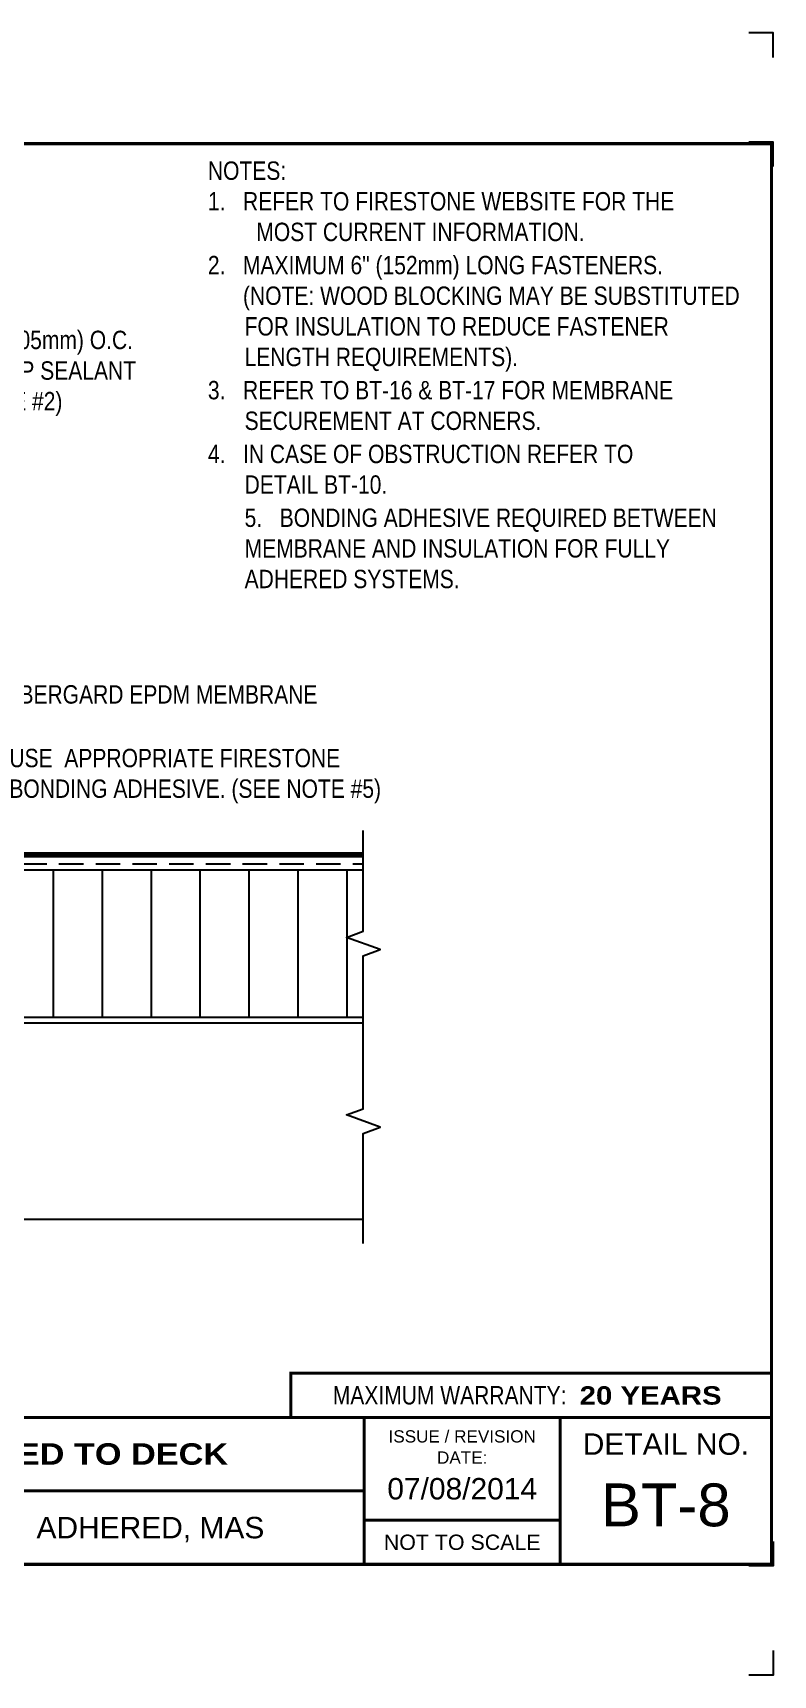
# Model space of a CAD drawing. Header units: inches. Extents: x 165.4 to 185.5, y -89.4 to -72.6.
# Drawn here: x 177.92 to 185.48, y -89.38 to -72.62 of the extents above; entities that cross this region are included whole.
import ezdxf
from ezdxf.enums import TextEntityAlignment as Align

# ---------------------------------------------------------------- set-up
doc = ezdxf.new("R2010")
doc.units = ezdxf.units.IN
doc.header["$MEASUREMENT"] = 0
doc.linetypes.add('HIDDEN', pattern=[0.375, 0.25, -0.125])
doc.layers.get('0').update_dxf_attribs({"linetype": 'CONTINUOUS'})
doc.layers.get('DEFPOINTS').update_dxf_attribs({"linetype": 'CONTINUOUS'})
for name, color, linetype in [('FSBP-ADHESIVE', 1, 'HIDDEN'), ('FSBP-ANNO-NOTE', 7, 'CONTINUOUS'), ('FSBP-INSULATION', 7, 'CONTINUOUS'), ('FSBP-MEMBRANE', 7, 'CONTINUOUS'), ('FSBP-SUBSTRATE-GENERIC', 9, 'CONTINUOUS'), ('FSBP-TTLB', 7, 'CONTINUOUS'), ('FSBP-TTLB-BORDER', 7, 'CONTINUOUS'), ('FSBP-TTLB-TEXT', 7, 'CONTINUOUS')]:
    doc.layers.add(name, color=color, linetype=linetype)
doc.styles.add('FSBP_ARIAL', font='arial.ttf')
doc.styles.add('FSBP_ARIAL_BOLD', font='')
doc.styles.add('FSBP_ARIAL_NAR', font='ARIALN.TTF')
doc.styles.get('FSBP_ARIAL_BOLD').set_extended_font_data('Arial Black')

# ---------------------------------------------------------------- blocks, each defined once
blk = doc.blocks.new('TTLB-EPDM_1')
at = {"layer": 'DEFPOINTS', "linetype": 'Continuous', "ltscale": 1.75}
for points in [[(20.01562500000003, 13.88083333333333), (20.01562500000003, 14.13083333333333), (19.76562500000003, 14.13083333333333)], [(20.01562500000003, -2.380833333333342), (20.01562500000003, -2.630833333333342), (19.76562500000003, -2.630833333333342)]]:
    blk.add_lwpolyline(points, dxfattribs=at)
at = {"layer": 'DEFPOINTS', "color": 1}
for points in [[(20.015625, 12.765625), (20.015625, 13.015625), (19.765625, 13.015625)], [(20.015625, -1.265625), (20.015625, -1.515625), (19.765625, -1.515625)]]:
    blk.add_lwpolyline(points, dxfattribs=at)
at = {"layer": 'FSBP-TTLB', "const_width": 0.03125}
blk.add_lwpolyline([(15.09028770518938, 0), (20, 0), (20, 0.4512598240669945), (15.09028770518938, 0.4512598240669945)], close=True, dxfattribs=at)
for points in [[(0, 0), (0, -1.5), (20, -1.5), (20, 0), (0, 0)], [(15.84028770518938, 0), (15.84028770518938, -1.5)], [(17.84110496735593, 0), (17.84110496735593, -1.5)], [(20, 0), (20, -1.5)], [(4.825208527206769, -0.75), (15.84028770518938, -0.75)], [(15.84028770518938, -1.048740175933006), (17.84110496735593, -1.048740175933006)]]:
    blk.add_lwpolyline(points, dxfattribs=at)
at = {"layer": 'FSBP-TTLB-BORDER', "const_width": 0.03125}
blk.add_lwpolyline([(20, 0), (20, 13), (0, 13), (0, 0)], dxfattribs=at)
at = {"layer": 'FSBP-TTLB-TEXT', "style": 'FSBP_ARIAL_NAR'}
blk.add_text('MAXIMUM WARRANTY:', height=0.1875, dxfattribs=at).set_placement((17.90516569312837, 0.2256299120335257), align=Align.MIDDLE_RIGHT)
at = {"layer": 'FSBP-TTLB-TEXT', "style": 'FSBP_ARIAL'}
for s, height, p in [('ISSUE / REVISION', 0.125, (16.84069633627263, -0.1938496373466023)), ('DETAIL NO.', 0.21875, (18.92055248367797, -0.2724398367368792)), ('DATE:', 0.125, (16.84069633627263, -0.409973105348854)), ('NOT TO SCALE', 0.15625, (16.84069633627263, -1.274370087966503))]:
    blk.add_text(s, height=height, dxfattribs=at).set_placement(p, align=Align.MIDDLE_CENTER)
at = {"layer": 'FSBP-TTLB-TEXT'}
for tag, height, style, p in [('MAXIMUM_WARRANTY', 0.1875, 'FSBP_ARIAL_BOLD', (18.03987100774941, 0.2240244307510579)), ('ACCPT_SYSTEMS', 0.21875, 'FSBP_ARIAL', (12.49438170418193, -1.125))]:
    blk.add_attdef(tag, text='', height=height, dxfattribs=dict(at, style=style)).set_placement(p, align=Align.MIDDLE_LEFT)
for tag, height, style, p in [('DETAIL_DESCP_LINE_1', 0.21875, 'FSBP_ARIAL_BOLD', (10.33118450231211, -0.3736318192489421)), ('ISSUE_REV_DATE', 0.21875, 'FSBP_ARIAL', (16.84069633627263, -0.7282559425942452)), ('DETAIL_NUMBER', 0.4375, 'FSBP_ARIAL', (18.91941590748775, -0.8931630692489421))]:
    blk.add_attdef(tag, text='', height=height, dxfattribs=dict(at, style=style)).set_placement(p, align=Align.MIDDLE_CENTER)

msp = doc.modelspace()

# ---------------------------------------------------------------- hatches: boundary and pattern name
at = {"layer": 'FSBP-INSULATION'}
h = msp.add_hatch(dxfattribs=at)
h.set_pattern_fill('LINE', color=256, scale=4, angle=90, style=0)
h.set_pattern_definition([(90, (0.6292848097515957, -87.46635317790434), (-0.5, 3.061515884555943e-17), [])])
h.paths.add_polyline_path([(181.2935408656902, -82.66518975358098), (181.2935408656901, -82.04018975358086), (181.465258204406, -81.97768975358086), (181.1218235269742, -81.85268975358086), (181.2935408656901, -81.79018975358086), (181.2935408656902, -81.16518975358092), (171.4363214760677, -81.16518975358086), (171.4363214760676, -81.22094291451411), (171.4519464760677, -81.22502422506038), (171.4128839760677, -81.24638821571192), (171.4128839760676, -81.27795548272915), (171.4519464760677, -81.28815875909491), (171.4128839760677, -81.30952274974639), (171.4128839760677, -81.34109001676369), (171.4519464760677, -81.35129329312944), (171.4128839760677, -81.37265728378092), (171.4128839760677, -81.40422455079816), (171.4519464760677, -81.41442782716398), (171.4128839760677, -81.43579181781546), (171.4128839760677, -81.4673590848327), (171.4519464760677, -81.47756236119845), (171.4128839760677, -81.49892635184993), (171.4128839760676, -81.53049361886723), (171.4519464760677, -81.54069689523298), (171.4128839760677, -81.56206088588446), (171.4128839760677, -81.5936281529017), (171.4519464760676, -81.60383142926752), (171.4128839760677, -81.625195419919), (171.4128839760677, -81.65676268693623), (171.4519464760677, -81.66696596330199), (171.4128839760677, -81.68832995395347), (171.4128839760677, -81.71989722097076), (171.4519464760676, -81.73010049733652), (171.4128839760677, -81.751464487988), (171.4128839760677, -81.7830317550053), (171.4519464760676, -81.79323503137105), (171.4128839760677, -81.81459902202253), (171.4128839760677, -81.84616628903977), (171.4519464760677, -81.85636956540553), (171.4128839760677, -81.87773355605701), (171.4128839760677, -81.9093008230743), (171.4519464760677, -81.91950409944006), (171.4128839760677, -81.94086809009154), (171.4128839760677, -81.97243535710878), (171.4519464760677, -81.9826386334746), (171.4128839760677, -82.00400262412607), (171.4128839760677, -82.03556989114331), (171.4519464760677, -82.04577316750907), (171.4128839760677, -82.06713715816055), (171.4128839760677, -82.09870442517784), (171.4519464760677, -82.1089077015436), (171.4128839760677, -82.13027169219508), (171.4128839760677, -82.16183895921237), (171.4519464760677, -82.17204223557813), (171.4128839760677, -82.19340622622961), (171.4128839760677, -82.22497349324685), (171.4519464760677, -82.23517676961261), (171.4128839760677, -82.25654076026414), (171.4128839760677, -82.28810802728138), (171.4519464760677, -82.29831130364714), (171.4128839760677, -82.31967529429862), (171.4128839760677, -82.35124256131586), (171.4519464760676, -82.36144583768167), (171.4128839760677, -82.38280982833315), (171.4128839760677, -82.41437709535039), (171.4519464760677, -82.4245803717162), (171.4128839760677, -82.44594436236763), (171.4128839760677, -82.47751162938492), (171.4519464760676, -82.48771490575068), (171.4128839760677, -82.50907889640216), (171.4128839760677, -82.54064616341945), (171.4519464760676, -82.55084943978521), (171.4128839760677, -82.57221343043669), (171.4128839760677, -82.60378069745393), (171.4519464760677, -82.61398397381969), (171.4128839760677, -82.63534796447117), (171.4128839760677, -82.66518975358086)])
h.paths.add_polyline_path([(171.2331964760676, -81.82448503137105), (171.2722589760676, -81.80312104071952), (171.2722589760677, -81.77155377370228), (171.2331964760677, -81.76135049733652), (171.2722589760677, -81.73998650668504), (171.2722589760677, -81.70841923966775), (171.2331964760677, -81.69821596330199), (171.2722589760677, -81.67685197265051), (171.2722589760677, -81.64528470563327), (171.2331964760677, -81.63508142926746), (171.2722589760677, -81.61371743861598), (171.2722589760677, -81.58215017159874), (171.2331964760677, -81.57194689523298), (171.2722589760677, -81.5505829045815), (171.2722589760676, -81.51901563756421), (171.2331964760676, -81.50881236119845), (171.2722589760676, -81.48744837054697), (171.2722589760677, -81.45588110352973), (171.2331964760677, -81.44567782716398), (171.2722589760677, -81.4243138365125), (171.2722589760677, -81.3927465694952), (171.2331964760676, -81.38254329312944), (171.2722589760676, -81.36117930247796), (171.2722589760677, -81.32961203546067), (171.2331964760677, -81.31940875909491), (171.2722589760677, -81.29804476844343), (171.2722589760677, -81.2664775014262), (171.2331964760677, -81.25627422506044), (171.2722589760677, -81.2349102344089), (171.2488214760676, -81.21482094869462), (171.2488214760676, -81.16518975358086), (170.2488214760677, -81.16518975358086), (170.2488214760677, -82.66518975358086), (171.2722589760677, -82.66518975358086), (171.2722589760676, -82.65543725018544), (171.2331964760677, -82.64523397381969), (171.2722589760677, -82.62386998316826), (171.2722589760676, -82.59230271615097), (171.2331964760676, -82.58209943978521), (171.2722589760676, -82.56073544913373), (171.2722589760677, -82.52916818211644), (171.2331964760676, -82.51896490575068), (171.2722589760676, -82.4976009150992), (171.2722589760677, -82.4660336480819), (171.2331964760677, -82.45583037171615), (171.2722589760677, -82.43446638106467), (171.2722589760676, -82.40289911404743), (171.2331964760677, -82.39269583768167), (171.2722589760677, -82.37133184703019), (171.2722589760676, -82.3397645800129), (171.2331964760676, -82.32956130364714), (171.2722589760676, -82.30819731299566), (171.2722589760677, -82.27663004597842), (171.2331964760677, -82.26642676961261), (171.2722589760677, -82.24506277896113), (171.2722589760677, -82.21349551194389), (171.2331964760677, -82.20329223557813), (171.2722589760677, -82.1819282449266), (171.2722589760677, -82.15036097790936), (171.2331964760677, -82.1401577015436), (171.2722589760677, -82.11879371089212), (171.2722589760676, -82.08722644387488), (171.2331964760676, -82.07702316750907), (171.2722589760676, -82.05565917685759), (171.2722589760677, -82.02409190984035), (171.2331964760677, -82.0138886334746), (171.2722589760677, -81.99252464282311), (171.2722589760677, -81.96095737580582), (171.2331964760677, -81.95075409944006), (171.2722589760677, -81.92939010878858), (171.2722589760677, -81.89782284177129), (171.2331964760677, -81.88761956540553), (171.2722589760677, -81.86625557475405), (171.2722589760676, -81.83468830773681)])
h.paths.add_polyline_path([(174.6851997303202, -82.06064294253041), (177.3598885093107, -82.06064294253041), (177.3598885093107, -81.76960866558635), (174.6851997303202, -81.76960866558635)], flags=24)

# ---------------------------------------------------------------- linework, layer by layer
at = {"layer": 'FSBP-ADHESIVE', "linetype": 'HIDDEN'}
msp.add_line((171.4363214760677, -81.10268975358086), (181.2935408656901, -81.10268975358092), dxfattribs=at)
at = {"layer": 'FSBP-INSULATION', "linetype": 'Continuous'}
msp.add_lwpolyline([(181.2935408656902, -82.66518975358086), (181.2935408656901, -82.04018975358086), (181.4652582044061, -81.97768975358086), (181.1218235269742, -81.85268975358086), (181.2935408656901, -81.79018975358086), (181.2935408656901, -80.76018975358095)], dxfattribs=at)
at = {"layer": 'FSBP-INSULATION'}
for points in [[(181.2935408656903, -81.16518975358092), (171.4363214760677, -81.16518975358086)], [(171.4128839760677, -82.66518975358086), (181.2935408656902, -82.66518975358098)]]:
    msp.add_lwpolyline(points, dxfattribs=at)
at = {"layer": 'FSBP-MEMBRANE', "linetype": 'Continuous', "const_width": 0.06}
msp.add_lwpolyline([(181.2935408656903, -81.01018975358095), (171.4363214760677, -81.01018975358083)], dxfattribs=at)
at = {"layer": 'FSBP-SUBSTRATE-GENERIC'}
for points in [[(171.2722589760677, -82.72768975358086), (170.2488214760677, -82.72768975358086), (170.2488214760677, -84.72768975358086), (181.2935408656904, -84.72768975358086)], [(181.2935408656902, -82.72768975358098), (171.4128839760677, -82.72768975358086)], [(181.2935408656902, -84.97768975358069), (181.2935408656901, -83.85268975358086), (181.4652582044061, -83.79018975358086), (181.1218235269742, -83.66518975358086), (181.2935408656901, -83.60268975358086), (181.2935408656902, -82.66518975358098)]]:
    msp.add_lwpolyline(points, dxfattribs=at)

# ---------------------------------------------------------------- block references
msp.add_blockref('TTLB-EPDM_1', (165.4627011304551, -86.7514476305037)).add_auto_attribs({'DETAIL_DESCP_LINE_1': 'BASE TIE-IN WITH BATTEN FASTENED TO DECK', 'ACCPT_SYSTEMS': 'ADHERED, MAS', 'ISSUE_REV_DATE': '07/08/2014', 'DETAIL_NUMBER': 'BT-8', 'MAXIMUM_WARRANTY': '20 YEARS'})

# ---------------------------------------------------------------- texts
at = {"layer": 'FSBP-ANNO-NOTE', "style": 'FSBP_ARIAL_NAR'}
msp.add_text('RUBBERGARD EPDM MEMBRANE', height=0.1875, dxfattribs=at).set_placement((177.3296576079616, -79.37272412395815), align=Align.MIDDLE_LEFT)
at = {"layer": 'FSBP-ANNO-NOTE', "char_height": 0.1875, "attachment_point": 1, "style": 'FSBP_ARIAL_NAR'}
for s, width, gutter_width, heights, insert in [('\\pi-0.375,l0.375,t0.1875,0.375;NOTES:\\P1.   REFER TO FIRESTONE WEBSITE FOR THE                MOST CURRENT INFORMATION.\\P{\\H0.083333x;\\P\\pt0.375;}2.   MAXIMUM 6" (152mm) LONG FASTENERS. \\P      (NOTE: WOOD BLOCKING MAY BE SUBSTITUTED FOR INSULATION TO REDUCE FASTENER LENGTH REQUIREMENTS). \\P{\\H0.083333x;\\P}3.   REFER TO BT-16 & BT-17 FOR MEMBRANE SECUREMENT AT CORNERS.\\P{\\H0.083333x;\\P}4.   IN CASE OF OBSTRUCTION REFER TO\\P\\pi0;DETAIL BT-10.\\P{\\H0.083333x;\\P\\pi-0.375;}5.   BONDING ADHESIVE REQUIRED BETWEEN MEMBRANE AND INSULATION FOR FULLY ADHERED SYSTEMS.', 5.578764339194862, 25.61258359297398, [5.06592693061785], (179.7068244723993, -73.9333374499383)), ('\\pt0.375;FIRESTONE BATTEN FASTENED 12" (305mm) O.C. MAX WITH FIRESTONE FASTENERS (AP SEALANT OVER FASTENERS HEADS) (SEE NOTE #2)', 5.200089830156543, 25.61258359297398, [0.9767924356016398], (173.8067644612784, -75.66070611641771)), ('\\pt0.375;USE  APPROPRIATE FIRESTONE BONDING ADHESIVE. (SEE NOTE #5)', 4.01171875, 23.08110225731588, [0.6171875000000018], (177.6801160848257, -79.92828681616894))]:
    msp.add_mtext_dynamic_manual_height_columns(s, width=width, gutter_width=gutter_width, heights=heights, dxfattribs=dict(at, insert=insert))

doc.saveas('drawing.dxf')
